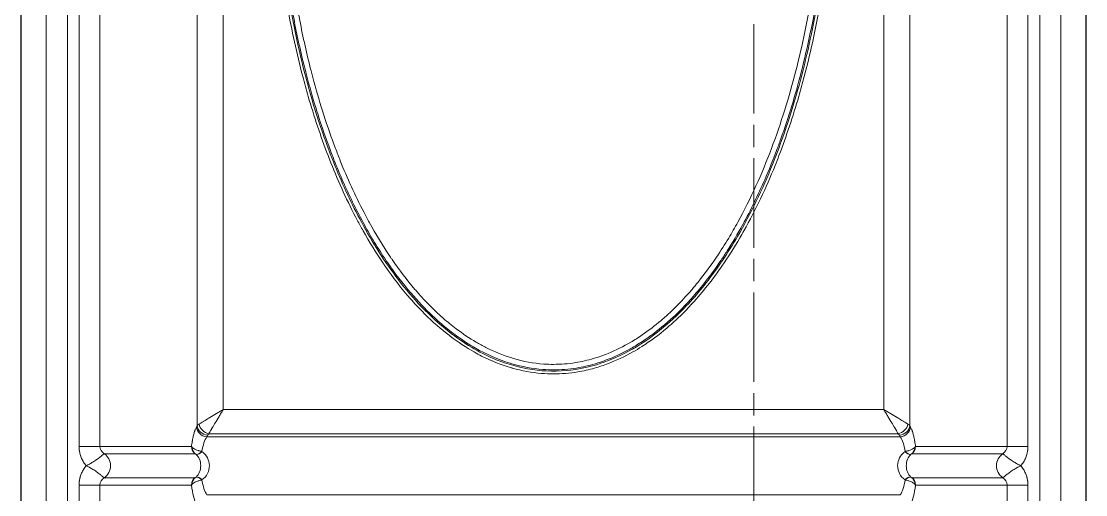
# Model space of a CAD drawing. Header units: millimetres. Extents: x 0 to 1486, y 0 to 1051.
# Drawn here: x 953.54 to 983.24, y 336.79 to 350 of the extents above; entities that cross this region are included whole.
import ezdxf

# ---------------------------------------------------------------- set-up
doc = ezdxf.new("R2010")
doc.units = ezdxf.units.MM
doc.header["$LTSCALE"] = 1.25
doc.linetypes.add('CHAIN', pattern=[0.3543, 0.2362, -0.0295, 0.0591, -0.0295])
doc.linetypes.add('LONG_DASH_DOTTED', pattern=[0.3001, 0.2362, -0.0295, 0.0049, -0.0295])
for name, color, linetype, lineweight, true_color in [('Schnittansichtslinien(DIN)', 7, 'LONG_DASH_DOTTED', 9, 0x262659), ('Sichtbare Kanten(DIN)', 7, 'Continuous', 25, 0x262659), ('Sichtbare tangentiale Kanten(DIN)', 7, 'Continuous', 15, 0x1a1a3e)]:
    doc.layers.add(name, color=color, linetype=linetype, lineweight=lineweight, true_color=true_color)

# ---------------------------------------------------------------- blocks, each defined once
blk = doc.blocks.new('2DTransSchnitt0')
at = {"layer": 'Schnittansichtslinien(DIN)', "linetype": 'CHAIN', "ltscale": 6.761361}
blk.add_line((779.182, 354.798), (779.182, 108.856), dxfattribs=at)

msp = doc.modelspace()

# ---------------------------------------------------------------- linework, layer by layer
at = {"layer": 'Sichtbare Kanten(DIN)'}
for p, q in [((953.538, 298.796), (953.538, 411.92)), ((983.238, 411.92), (983.238, 298.796))]:
    msp.add_line(p, q, dxfattribs=at)
for centre, major_axis, ratio, start_param, end_param in [((958.53, 338.136), (0, -0.25), 0.970296, 4.712396, 5.654914), ((958.577, 338.105), (-0.169, -0.184), 0.314992, 0.703155, 1.240368), ((978.199, 338.105), (0.169, -0.184), 0.314992, 5.042817, 5.580031), ((978.247, 338.136), (0, -0.25), 0.970296, 0.628271, 1.570789), ((958.53, 337.061), (0, -0.25), 0.970296, 3.769864, 4.712382), ((958.577, 337.092), (0.169, -0.184), 0.314992, 1.901224, 2.441847), ((978.199, 337.092), (-0.169, -0.184), 0.314992, 3.841338, 4.381961), ((978.247, 337.061), (0, -0.25), 0.970296, 1.570803, 2.513321)]:
    msp.add_ellipse(centre, major_axis=major_axis, ratio=ratio, start_param=start_param, end_param=end_param, dxfattribs=at)
at = {"layer": 'Sichtbare tangentiale Kanten(DIN)'}
for p, q in [((954.232, 299.49), (954.232, 411.227)), ((954.823, 299.49), (954.823, 411.227)), ((981.954, 299.49), (981.954, 411.227)), ((982.545, 299.49), (982.545, 411.227)), ((955.151, 338.136), (955.151, 372.581)), ((955.733, 338.136), (955.733, 372.581)), ((981.044, 338.136), (981.044, 372.581)), ((981.626, 338.136), (981.626, 372.581)), ((958.445, 338.718), (958.445, 371.998)), ((978.332, 338.718), (978.332, 371.998)), ((959.172, 339.166), (959.172, 371.55)), ((977.604, 339.166), (977.604, 371.55)), ((959.172, 339.166), (977.604, 339.166)), ((958.445, 338.718), (958.423, 338.676)), ((978.332, 338.718), (978.353, 338.676)), ((958.736, 338.449), (958.714, 338.406)), ((958.714, 338.406), (978.062, 338.406)), ((958.768, 338.492), (978.008, 338.492)), ((978.041, 338.449), (978.062, 338.406)), ((955.151, 338.136), (955.733, 338.136)), ((955.733, 338.136), (958.287, 338.136)), ((981.044, 338.136), (978.489, 338.136)), ((981.626, 338.136), (981.044, 338.136)), ((955.854, 337.933), (958.387, 337.933)), ((980.923, 337.933), (978.389, 337.933)), ((958.387, 337.263), (955.854, 337.263)), ((978.389, 337.263), (980.923, 337.263)), ((955.733, 337.061), (955.151, 337.061)), ((955.151, 300.979), (955.151, 337.061)), ((955.733, 300.979), (955.733, 337.061)), ((958.287, 337.061), (955.733, 337.061)), ((978.489, 337.061), (981.044, 337.061)), ((981.044, 337.061), (981.626, 337.061)), ((981.044, 300.979), (981.044, 337.061)), ((981.626, 300.979), (981.626, 337.061)), ((958.714, 336.79), (978.062, 336.79))]:
    msp.add_line(p, q, dxfattribs=at)
for centre, start, end in [((955.618, 337.598), 305.1797, 54.8203), ((981.159, 337.598), 125.1797, 234.8203)]:
    msp.add_arc(centre, 0.41, start, end, dxfattribs=at)
for centre, major_axis, ratio, start_param, end_param in [((958.714, 338.676), (0.267, -0.136), 0.876427, 3.667962, 5.132177), ((959.226, 338.666), (-0.803, 0), 0.281851, 5.844325, 6.048636), ((958.736, 338.718), (0.267, -0.136), 0.876427, 3.667962, 5.132177), ((958.768, 338.762), (-0.212, 0.212), 0.822157, 0.88269, 2.258902), ((978.008, 338.762), (-0.212, -0.212), 0.822157, 0.88269, 2.258902), ((978.041, 338.718), (-0.267, -0.136), 0.876427, 1.151008, 2.615224), ((978.062, 338.676), (-0.267, -0.136), 0.876427, 1.151008, 2.615224), ((977.551, 338.666), (0.803, 0), 0.281851, 0.234549, 0.438861), ((958.846, 337.598), (0, 0.9), 0.332438, 0.455273, 1.114572), ((959.261, 338.397), (-0.539, 0), 0.439726, 5.869599, 6.063499), ((977.515, 338.397), (0.539, 0), 0.439726, 0.219686, 0.413587), ((977.931, 337.598), (0, 0.9), 0.332438, 5.168614, 5.827913), ((956.027, 338.136), (-0.294, 0), 0.850826, 0.000149, 0.942731), ((980.75, 338.136), (0.294, 0), 0.850826, 5.340455, 6.283036), ((958.577, 338.105), (-0.169, -0.184), 0.314992, 0.165941, 0.703155), ((978.199, 338.105), (0.169, -0.184), 0.314992, 5.580031, 6.117244), ((956.027, 337.061), (0.294, 0), 0.850826, 2.198862, 3.141444), ((958.577, 337.092), (-0.169, 0.184), 0.314992, 5.58344, 6.117244), ((958.846, 337.598), (0, 0.9), 0.332438, 2.027023, 2.68632), ((977.931, 337.598), (0, 0.9), 0.332438, 3.596865, 4.256163), ((978.199, 337.092), (0.169, 0.184), 0.314992, 0.165941, 0.699745), ((980.75, 337.061), (-0.294, 0), 0.850826, 3.141742, 4.084323), ((958.554, 337.595), (-0.001, 1.197), 0.249407, 2.033422, 2.685728), ((978.223, 337.595), (0.001, 1.197), 0.249407, 3.597457, 4.249764)]:
    msp.add_ellipse(centre, major_axis=major_axis, ratio=ratio, start_param=start_param, end_param=end_param, dxfattribs=at)
for points, knots in [([(968.388, 370.555), (968.601, 370.555), (968.815, 370.538), (969.025, 370.505), (969.197, 370.478), (969.367, 370.441), (969.534, 370.394), (969.71, 370.344), (969.882, 370.284), (970.051, 370.214), (970.24, 370.135), (970.423, 370.045), (970.601, 369.945), (970.733, 369.87), (970.863, 369.79), (970.989, 369.705), (971.183, 369.573), (971.37, 369.43), (971.549, 369.279), (971.641, 369.201), (971.73, 369.121), (971.817, 369.04), (972.012, 368.857), (972.198, 368.665), (972.374, 368.464), (972.598, 368.21), (972.807, 367.944), (973.003, 367.668), (973.031, 367.628), (973.059, 367.588), (973.087, 367.548), (973.307, 367.23), (973.511, 366.901), (973.7, 366.564), (973.725, 366.52), (973.75, 366.476), (973.774, 366.432), (973.935, 366.137), (974.086, 365.836), (974.228, 365.531), (974.391, 365.178), (974.542, 364.82), (974.681, 364.457), (974.956, 363.742), (975.187, 363.01), (975.381, 362.27), (975.383, 362.264), (975.384, 362.258), (975.386, 362.252), (975.582, 361.503), (975.74, 360.745), (975.865, 359.981), (975.932, 359.576), (975.989, 359.169), (976.037, 358.761), (976.079, 358.401), (976.115, 358.039), (976.143, 357.677), (976.189, 357.098), (976.218, 356.517), (976.229, 355.936), (976.233, 355.743), (976.235, 355.551), (976.235, 355.359), (976.235, 354.638), (976.209, 353.918), (976.156, 353.2), (976.152, 353.147), (976.148, 353.093), (976.144, 353.04), (976.082, 352.269), (975.99, 351.5), (975.865, 350.736), (975.864, 350.728), (975.863, 350.72), (975.861, 350.713), (975.737, 349.957), (975.58, 349.206), (975.386, 348.466), (975.337, 348.279), (975.286, 348.093), (975.233, 347.908), (975.071, 347.35), (974.888, 346.798), (974.679, 346.256), (974.644, 346.163), (974.607, 346.07), (974.57, 345.977), (974.318, 345.352), (974.031, 344.741), (973.701, 344.153), (973.664, 344.088), (973.627, 344.024), (973.589, 343.959), (973.432, 343.69), (973.264, 343.426), (973.087, 343.169), (972.989, 343.028), (972.887, 342.888), (972.783, 342.752), (972.652, 342.581), (972.516, 342.415), (972.374, 342.253), (972.189, 342.043), (971.995, 341.841), (971.789, 341.651), (971.711, 341.579), (971.631, 341.508), (971.549, 341.439), (971.329, 341.253), (971.097, 341.08), (970.854, 340.925), (970.771, 340.872), (970.686, 340.821), (970.601, 340.773), (970.382, 340.649), (970.154, 340.541), (969.919, 340.451), (969.793, 340.403), (969.664, 340.36), (969.534, 340.323), (969.379, 340.279), (969.221, 340.244), (969.063, 340.218), (968.84, 340.181), (968.614, 340.162), (968.388, 340.162), (968.277, 340.162), (968.166, 340.167), (968.055, 340.176), (967.781, 340.198), (967.508, 340.248), (967.243, 340.323), (967.238, 340.324), (967.234, 340.326), (967.229, 340.327), (966.937, 340.41), (966.654, 340.524), (966.383, 340.661), (966.313, 340.697), (966.244, 340.734), (966.176, 340.773), (965.944, 340.904), (965.721, 341.052), (965.509, 341.213), (965.413, 341.286), (965.319, 341.361), (965.227, 341.439), (964.992, 341.638), (964.77, 341.853), (964.56, 342.078), (964.507, 342.136), (964.454, 342.194), (964.402, 342.253), (964.147, 342.544), (963.91, 342.851), (963.69, 343.169), (963.67, 343.198), (963.65, 343.227), (963.631, 343.256), (963.433, 343.547), (963.248, 343.847), (963.076, 344.153), (963.02, 344.252), (962.966, 344.351), (962.913, 344.451), (962.638, 344.969), (962.395, 345.503), (962.179, 346.048), (962.151, 346.117), (962.124, 346.186), (962.097, 346.256), (961.889, 346.798), (961.705, 347.35), (961.544, 347.908), (961.49, 348.093), (961.439, 348.279), (961.39, 348.466), (961.223, 349.105), (961.083, 349.751), (960.968, 350.402), (960.948, 350.513), (960.929, 350.625), (960.911, 350.736), (960.786, 351.5), (960.694, 352.269), (960.633, 353.04), (960.631, 353.068), (960.628, 353.097), (960.626, 353.125), (960.57, 353.868), (960.542, 354.613), (960.542, 355.359), (960.542, 355.43), (960.542, 355.5), (960.542, 355.571), (960.547, 356.274), (960.577, 356.977), (960.633, 357.677), (960.643, 357.808), (960.654, 357.938), (960.667, 358.068), (960.726, 358.708), (960.807, 359.347), (960.911, 359.981), (960.971, 360.344), (961.038, 360.707), (961.113, 361.067), (961.196, 361.464), (961.288, 361.859), (961.39, 362.252), (961.502, 362.678), (961.626, 363.102), (961.763, 363.521), (961.866, 363.837), (961.978, 364.151), (962.097, 364.461), (962.152, 364.603), (962.208, 364.744), (962.266, 364.884), (962.497, 365.444), (962.757, 365.991), (963.052, 366.52), (963.06, 366.535), (963.068, 366.549), (963.076, 366.564), (963.266, 366.901), (963.469, 367.23), (963.69, 367.548), (963.699, 367.562), (963.709, 367.576), (963.719, 367.59), (963.931, 367.893), (964.158, 368.186), (964.402, 368.464), (964.531, 368.61), (964.664, 368.752), (964.803, 368.889), (964.939, 369.024), (965.081, 369.154), (965.227, 369.279), (965.359, 369.391), (965.496, 369.498), (965.636, 369.599), (965.81, 369.724), (965.99, 369.84), (966.175, 369.945), (966.325, 370.029), (966.48, 370.107), (966.637, 370.176), (966.834, 370.262), (967.036, 370.335), (967.243, 370.394), (967.615, 370.499), (968.002, 370.555), (968.388, 370.555)], [0, 0, 0, 0, 0.639708, 0.639708, 0.639708, 1.160348, 1.160348, 1.160348, 1.708499, 1.708499, 1.708499, 2.321068, 2.321068, 2.321068, 2.777127, 2.777127, 2.777127, 3.481707, 3.481707, 3.481707, 3.840961, 3.840961, 3.840961, 4.642216, 4.642216, 4.642216, 5.656868, 5.656868, 5.656868, 5.802986, 5.802986, 5.802986, 6.963587, 6.963587, 6.963587, 7.114552, 7.114552, 7.114552, 8.124051, 8.124051, 8.124051, 9.289556, 9.289556, 9.289556, 11.587453, 11.587453, 11.587453, 11.605982, 11.605982, 11.605982, 13.927144, 13.927144, 13.927144, 15.159529, 15.159529, 15.159529, 16.248341, 16.248341, 16.248341, 17.992352, 17.992352, 17.992352, 18.569576, 18.569576, 18.569576, 20.730291, 20.730291, 20.730291, 20.890769, 20.890769, 20.890769, 23.211965, 23.211965, 23.211965, 23.235727, 23.235727, 23.235727, 25.53318, 25.53318, 25.53318, 26.112017, 26.112017, 26.112017, 27.854377, 27.854377, 27.854377, 28.153739, 28.153739, 28.153739, 30.175562, 30.175562, 30.175562, 30.399314, 30.399314, 30.399314, 31.336224, 31.336224, 31.336224, 31.85246, 31.85246, 31.85246, 32.496894, 32.496894, 32.496894, 33.336993, 33.336993, 33.336993, 33.657413, 33.657413, 33.657413, 34.522413, 34.522413, 34.522413, 34.818036, 34.818036, 34.818036, 35.57249, 35.57249, 35.57249, 35.978641, 35.978641, 35.978641, 36.461729, 36.461729, 36.461729, 37.139135, 37.139135, 37.139135, 37.472442, 37.472442, 37.472442, 38.299742, 38.299742, 38.299742, 38.313597, 38.313597, 38.313597, 39.224503, 39.224503, 39.224503, 39.460284, 39.460284, 39.460284, 40.259784, 40.259784, 40.259784, 40.620853, 40.620853, 40.620853, 41.545701, 41.545701, 41.545701, 41.781511, 41.781511, 41.781511, 42.942132, 42.942132, 42.942132, 43.047049, 43.047049, 43.047049, 44.102719, 44.102719, 44.102719, 44.442228, 44.442228, 44.442228, 46.200033, 46.200033, 46.200033, 46.423921, 46.423921, 46.423921, 48.166433, 48.166433, 48.166433, 48.745108, 48.745108, 48.745108, 50.727283, 50.727283, 50.727283, 51.066318, 51.066318, 51.066318, 53.387519, 53.387519, 53.387519, 53.473034, 53.473034, 53.473034, 55.708716, 55.708716, 55.708716, 55.921312, 55.921312, 55.921312, 58.029915, 58.029915, 58.029915, 58.421576, 58.421576, 58.421576, 60.351166, 60.351166, 60.351166, 61.455449, 61.455449, 61.455449, 62.672368, 62.672368, 62.672368, 63.995258, 63.995258, 63.995258, 64.993534, 64.993534, 64.993534, 65.448701, 65.448701, 65.448701, 67.264643, 67.264643, 67.264643, 67.314698, 67.314698, 67.314698, 68.475297, 68.475297, 68.475297, 68.525889, 68.525889, 68.525889, 69.636002, 69.636002, 69.636002, 70.220476, 70.220476, 70.220476, 70.796631, 70.796631, 70.796631, 71.316647, 71.316647, 71.316647, 71.957253, 71.957253, 71.957253, 72.473802, 72.473802, 72.473802, 73.117889, 73.117889, 73.117889, 74.278288, 74.278288, 74.278288, 74.278288]), ([(968.388, 370.479), (968.65, 370.479), (969.209, 370.423), (970.083, 370.153), (970.962, 369.669), (971.811, 368.978), (972.571, 368.15), (973.202, 367.267), (973.935, 366.031), (974.672, 364.387), (975.297, 362.402), (975.715, 360.516), (976.029, 358.426), (976.195, 355.982), (976.122, 353.127), (975.782, 350.43), (975.224, 348.024), (974.512, 345.928), (973.672, 344.164), (972.716, 342.733), (971.801, 341.718), (970.869, 340.984), (969.98, 340.525), (969.047, 340.257), (968.065, 340.203), (967.144, 340.403), (966.39, 340.726), (965.76, 341.105), (965.158, 341.581), (964.554, 342.176), (963.985, 342.865), (963.444, 343.659), (962.839, 344.713), (962.195, 346.129), (961.556, 348.019), (961.005, 350.375), (960.674, 352.944), (960.585, 355.597), (960.713, 358.168), (961.09, 360.82), (961.682, 363.145), (962.383, 365.031), (962.994, 366.298), (963.61, 367.317), (964.183, 368.112), (964.908, 368.924), (965.733, 369.617), (966.683, 370.15), (967.551, 370.423), (968.141, 370.479), (968.388, 370.479)], [0, 0, 0, 0, 0.801473, 1.708499, 2.777127, 3.840961, 5.018658, 6.172353, 7.114552, 9.351003, 11.587453, 13.373491, 15.159529, 17.94491, 20.730291, 23.740723, 26.112017, 28.153739, 30.399314, 31.987116, 33.336993, 34.522413, 35.57249, 36.368743, 37.472442, 38.554664, 39.224503, 39.965544, 40.78815, 41.545701, 42.532728, 43.487478, 44.442228, 46.200033, 48.166433, 50.445565, 53.473034, 55.947305, 58.421576, 61.208417, 63.995258, 65.629951, 67.264643, 68.228999, 69.222094, 70.220476, 71.519845, 72.473802, 73.523577, 74.278288, 74.278288, 74.278288, 74.278288]), ([(968.388, 370.443), (968.781, 370.443), (969.174, 370.382), (969.55, 370.272), (969.72, 370.222), (969.887, 370.161), (970.05, 370.092), (970.246, 370.008), (970.437, 369.911), (970.621, 369.804), (970.736, 369.736), (970.849, 369.664), (970.959, 369.589), (971.169, 369.445), (971.37, 369.287), (971.561, 369.12), (971.603, 369.083), (971.646, 369.045), (971.687, 369.007), (971.93, 368.784), (972.158, 368.546), (972.371, 368.296), (972.432, 368.225), (972.492, 368.153), (972.551, 368.08), (972.733, 367.853), (972.904, 367.619), (973.066, 367.379), (973.116, 367.305), (973.165, 367.23), (973.214, 367.155), (973.372, 366.908), (973.522, 366.655), (973.664, 366.398), (973.671, 366.385), (973.678, 366.372), (973.686, 366.358), (973.841, 366.074), (973.986, 365.784), (974.122, 365.491), (974.286, 365.139), (974.436, 364.782), (974.575, 364.42), (974.588, 364.386), (974.601, 364.351), (974.614, 364.316), (974.738, 363.989), (974.852, 363.659), (974.958, 363.326), (975.083, 362.933), (975.197, 362.536), (975.3, 362.137), (975.36, 361.903), (975.416, 361.668), (975.469, 361.432), (975.583, 360.925), (975.681, 360.415), (975.764, 359.902), (975.785, 359.77), (975.806, 359.638), (975.825, 359.505), (975.916, 358.885), (975.985, 358.262), (976.034, 357.637), (976.089, 356.932), (976.118, 356.224), (976.122, 355.517), (976.122, 355.464), (976.122, 355.411), (976.122, 355.359), (976.122, 354.598), (976.093, 353.838), (976.034, 353.08), (976.021, 352.915), (976.006, 352.749), (975.991, 352.583), (975.934, 351.992), (975.859, 351.402), (975.764, 350.815), (975.703, 350.435), (975.633, 350.055), (975.554, 349.678), (975.478, 349.31), (975.393, 348.944), (975.3, 348.58), (975.138, 347.952), (974.95, 347.329), (974.731, 346.718), (974.693, 346.612), (974.654, 346.506), (974.614, 346.401), (974.51, 346.125), (974.399, 345.851), (974.281, 345.579), (974.096, 345.155), (973.894, 344.737), (973.67, 344.331), (973.668, 344.327), (973.666, 344.323), (973.664, 344.319), (973.528, 344.072), (973.385, 343.83), (973.233, 343.592), (973.178, 343.507), (973.123, 343.422), (973.066, 343.339), (972.902, 343.096), (972.728, 342.859), (972.544, 342.629), (972.487, 342.559), (972.429, 342.49), (972.371, 342.421), (972.164, 342.179), (971.944, 341.948), (971.71, 341.731), (971.661, 341.686), (971.611, 341.641), (971.561, 341.597), (971.366, 341.427), (971.162, 341.268), (970.948, 341.122), (970.841, 341.049), (970.732, 340.98), (970.621, 340.914), (970.527, 340.86), (970.432, 340.808), (970.336, 340.759), (970.13, 340.655), (969.918, 340.565), (969.699, 340.492), (969.65, 340.475), (969.6, 340.46), (969.55, 340.445), (969.378, 340.394), (969.203, 340.354), (969.026, 340.326), (968.815, 340.292), (968.602, 340.275), (968.388, 340.275), (968.29, 340.275), (968.191, 340.278), (968.093, 340.286), (967.799, 340.308), (967.508, 340.362), (967.226, 340.445), (967.21, 340.45), (967.193, 340.455), (967.177, 340.46), (966.839, 340.564), (966.515, 340.709), (966.21, 340.883), (966.192, 340.893), (966.174, 340.904), (966.156, 340.914), (965.955, 341.032), (965.763, 341.162), (965.578, 341.302), (965.454, 341.396), (965.333, 341.495), (965.216, 341.597), (965.148, 341.656), (965.082, 341.717), (965.016, 341.778), (964.801, 341.981), (964.598, 342.196), (964.407, 342.42), (964.176, 342.69), (963.962, 342.972), (963.762, 343.263), (963.745, 343.288), (963.727, 343.313), (963.71, 343.339), (963.601, 343.5), (963.496, 343.665), (963.394, 343.832), (963.297, 343.992), (963.203, 344.155), (963.113, 344.319), (963.01, 344.505), (962.912, 344.693), (962.818, 344.883), (962.629, 345.266), (962.457, 345.656), (962.298, 346.051), (962.252, 346.167), (962.206, 346.284), (962.162, 346.401), (961.964, 346.926), (961.789, 347.459), (961.635, 347.998), (961.58, 348.191), (961.527, 348.385), (961.477, 348.58), (961.356, 349.049), (961.25, 349.522), (961.158, 349.997), (961.105, 350.269), (961.056, 350.542), (961.012, 350.815), (960.891, 351.566), (960.802, 352.322), (960.742, 353.08), (960.722, 353.336), (960.706, 353.593), (960.693, 353.849), (960.667, 354.352), (960.654, 354.855), (960.654, 355.359), (960.654, 355.752), (960.662, 356.146), (960.678, 356.54), (960.692, 356.906), (960.714, 357.272), (960.743, 357.637), (960.784, 358.167), (960.84, 358.695), (960.911, 359.221), (960.942, 359.449), (960.976, 359.676), (961.012, 359.902), (961.092, 360.393), (961.185, 360.881), (961.292, 361.366), (961.35, 361.624), (961.411, 361.881), (961.477, 362.137), (961.592, 362.585), (961.721, 363.03), (961.865, 363.47), (961.957, 363.754), (962.056, 364.036), (962.162, 364.316), (962.193, 364.399), (962.225, 364.481), (962.258, 364.564), (962.4, 364.924), (962.553, 365.281), (962.72, 365.632), (962.844, 365.891), (962.974, 366.147), (963.113, 366.398), (963.169, 366.5), (963.226, 366.601), (963.285, 366.702), (963.414, 366.922), (963.549, 367.139), (963.692, 367.352), (963.698, 367.361), (963.704, 367.37), (963.71, 367.379), (963.847, 367.582), (963.991, 367.781), (964.143, 367.975), (964.228, 368.084), (964.315, 368.191), (964.405, 368.297), (964.594, 368.517), (964.793, 368.728), (965.004, 368.928), (965.074, 368.993), (965.144, 369.058), (965.216, 369.12), (965.399, 369.281), (965.591, 369.432), (965.792, 369.571), (965.91, 369.653), (966.031, 369.731), (966.155, 369.804), (966.325, 369.903), (966.5, 369.993), (966.68, 370.072), (966.857, 370.15), (967.04, 370.217), (967.226, 370.272), (967.367, 370.313), (967.51, 370.348), (967.654, 370.374), (967.896, 370.419), (968.142, 370.443), (968.388, 370.443)], [0, 0, 0, 0, 1.13436, 1.13436, 1.13436, 1.648132, 1.648132, 1.648132, 2.268893, 2.268893, 2.268893, 2.658644, 2.658644, 2.658644, 3.403508, 3.403508, 3.403508, 3.570243, 3.570243, 3.570243, 4.538009, 4.538009, 4.538009, 4.814995, 4.814995, 4.814995, 5.672522, 5.672522, 5.672522, 5.936787, 5.936787, 5.936787, 6.807049, 6.807049, 6.807049, 6.85221, 6.85221, 6.85221, 7.813767, 7.813767, 7.813767, 8.965202, 8.965202, 8.965202, 9.076064, 9.076064, 9.076064, 10.116636, 10.116636, 10.116636, 11.345066, 11.345066, 11.345066, 12.065149, 12.065149, 12.065149, 13.614093, 13.614093, 13.614093, 14.013663, 14.013663, 14.013663, 15.88308, 15.88308, 15.88308, 17.995019, 17.995019, 17.995019, 18.152131, 18.152131, 18.152131, 20.421151, 20.421151, 20.421151, 20.917399, 20.917399, 20.917399, 22.690238, 22.690238, 22.690238, 23.83978, 23.83978, 23.83978, 24.959232, 24.959232, 24.959232, 26.893631, 26.893631, 26.893631, 27.228211, 27.228211, 27.228211, 28.107348, 28.107348, 28.107348, 29.483886, 29.483886, 29.483886, 29.497213, 29.497213, 29.497213, 30.332062, 30.332062, 30.332062, 30.631736, 30.631736, 30.631736, 31.500075, 31.500075, 31.500075, 31.766262, 31.766262, 31.766262, 32.704434, 32.704434, 32.704434, 32.900755, 32.900755, 32.900755, 33.658217, 33.658217, 33.658217, 34.035302, 34.035302, 34.035302, 34.350766, 34.350766, 34.350766, 35.019428, 35.019428, 35.019428, 35.169775, 35.169775, 35.169775, 35.688089, 35.688089, 35.688089, 36.304253, 36.304253, 36.304253, 36.588432, 36.588432, 36.588432, 37.438768, 37.438768, 37.438768, 37.488776, 37.488776, 37.488776, 38.512582, 38.512582, 38.512582, 38.573276, 38.573276, 38.573276, 39.250927, 39.250927, 39.250927, 39.707763, 39.707763, 39.707763, 39.971507, 39.971507, 39.971507, 40.840853, 40.840853, 40.840853, 41.886498, 41.886498, 41.886498, 41.976802, 41.976802, 41.976802, 42.555048, 42.555048, 42.555048, 43.111289, 43.111289, 43.111289, 43.74126, 43.74126, 43.74126, 45.007841, 45.007841, 45.007841, 45.380295, 45.380295, 45.380295, 47.050279, 47.050279, 47.050279, 47.649332, 47.649332, 47.649332, 49.092716, 49.092716, 49.092716, 49.918292, 49.918292, 49.918292, 52.18734, 52.18734, 52.18734, 52.954306, 52.954306, 52.954306, 54.456398, 54.456398, 54.456398, 55.632024, 55.632024, 55.632024, 56.72542, 56.72542, 56.72542, 58.309742, 58.309742, 58.309742, 58.994445, 58.994445, 58.994445, 60.475949, 60.475949, 60.475949, 61.263459, 61.263459, 61.263459, 62.642156, 62.642156, 62.642156, 63.532468, 63.532468, 63.532468, 63.795658, 63.795658, 63.795658, 64.94916, 64.94916, 64.94916, 65.801482, 65.801482, 65.801482, 66.146102, 66.146102, 66.146102, 66.904062, 66.904062, 66.904062, 66.935983, 66.935983, 66.935983, 67.662022, 67.662022, 67.662022, 68.070543, 68.070543, 68.070543, 68.924954, 68.924954, 68.924954, 69.205049, 69.205049, 69.205049, 69.919449, 69.919449, 69.919449, 70.33964, 70.33964, 70.33964, 70.911285, 70.911285, 70.911285, 71.474241, 71.474241, 71.474241, 71.898749, 71.898749, 71.898749, 72.608523, 72.608523, 72.608523, 72.608523]), ([(968.388, 370.289), (968.595, 370.289), (968.802, 370.272), (969.006, 370.239), (969.175, 370.212), (969.343, 370.174), (969.507, 370.125), (969.671, 370.077), (969.832, 370.018), (969.99, 369.951), (970.18, 369.87), (970.365, 369.776), (970.544, 369.671), (970.656, 369.606), (970.765, 369.536), (970.872, 369.463), (971.077, 369.322), (971.273, 369.168), (971.46, 369.005), (971.502, 368.968), (971.543, 368.931), (971.584, 368.894), (971.818, 368.679), (972.038, 368.449), (972.245, 368.208), (972.248, 368.205), (972.251, 368.201), (972.255, 368.197), (972.449, 367.97), (972.632, 367.732), (972.805, 367.488), (972.85, 367.423), (972.895, 367.359), (972.939, 367.293), (973.151, 366.98), (973.347, 366.656), (973.53, 366.325), (973.537, 366.311), (973.544, 366.298), (973.551, 366.285), (973.68, 366.05), (973.801, 365.811), (973.916, 365.569), (974.073, 365.24), (974.218, 364.906), (974.353, 364.567), (974.393, 364.466), (974.432, 364.364), (974.471, 364.262), (974.594, 363.938), (974.707, 363.61), (974.812, 363.279), (974.937, 362.889), (975.049, 362.495), (975.151, 362.099), (975.201, 361.906), (975.248, 361.713), (975.292, 361.52), (975.418, 360.976), (975.524, 360.428), (975.613, 359.878), (975.634, 359.746), (975.654, 359.615), (975.674, 359.483), (975.764, 358.866), (975.833, 358.247), (975.881, 357.626), (975.936, 356.924), (975.965, 356.22), (975.969, 355.516), (975.969, 355.463), (975.969, 355.411), (975.969, 355.359), (975.969, 354.602), (975.94, 353.846), (975.881, 353.092), (975.869, 352.932), (975.855, 352.772), (975.84, 352.612), (975.783, 352.019), (975.708, 351.428), (975.613, 350.839), (975.552, 350.461), (975.482, 350.084), (975.404, 349.709), (975.328, 349.344), (975.244, 348.98), (975.151, 348.619), (974.963, 347.886), (974.738, 347.163), (974.471, 346.455), (974.204, 345.747), (973.894, 345.055), (973.53, 344.393), (973.448, 344.245), (973.364, 344.098), (973.277, 343.953), (973.169, 343.774), (973.057, 343.598), (972.939, 343.424), (972.777, 343.185), (972.606, 342.951), (972.424, 342.726), (972.369, 342.656), (972.312, 342.588), (972.254, 342.521), (972.008, 342.233), (971.744, 341.961), (971.46, 341.712), (971.434, 341.69), (971.408, 341.668), (971.383, 341.646), (971.216, 341.505), (971.042, 341.371), (970.862, 341.248), (970.758, 341.177), (970.652, 341.11), (970.543, 341.046), (970.341, 340.928), (970.131, 340.823), (969.915, 340.735), (969.781, 340.681), (969.645, 340.633), (969.507, 340.592), (969.341, 340.543), (969.172, 340.504), (969.002, 340.477), (968.799, 340.444), (968.594, 340.428), (968.388, 340.428), (968.298, 340.428), (968.209, 340.431), (968.119, 340.437), (967.832, 340.457), (967.546, 340.51), (967.27, 340.592), (967.254, 340.597), (967.238, 340.601), (967.222, 340.606), (966.974, 340.683), (966.733, 340.782), (966.502, 340.899), (966.411, 340.946), (966.321, 340.995), (966.233, 341.046), (966.038, 341.161), (965.851, 341.287), (965.671, 341.424), (965.549, 341.516), (965.431, 341.612), (965.317, 341.712), (965.067, 341.931), (964.833, 342.167), (964.614, 342.415), (964.583, 342.45), (964.552, 342.485), (964.522, 342.521), (964.296, 342.785), (964.085, 343.063), (963.888, 343.35), (963.871, 343.375), (963.854, 343.399), (963.837, 343.424), (963.625, 343.738), (963.429, 344.061), (963.247, 344.393), (963.194, 344.488), (963.143, 344.584), (963.092, 344.681), (962.851, 345.145), (962.635, 345.622), (962.44, 346.108), (962.394, 346.223), (962.349, 346.339), (962.305, 346.455), (962.074, 347.068), (961.875, 347.692), (961.703, 348.324), (961.677, 348.422), (961.651, 348.52), (961.625, 348.619), (961.505, 349.085), (961.4, 349.554), (961.308, 350.027), (961.255, 350.297), (961.207, 350.568), (961.163, 350.839), (961.043, 351.586), (960.954, 352.338), (960.895, 353.092), (960.836, 353.846), (960.807, 354.602), (960.807, 355.359), (960.807, 355.706), (960.813, 356.054), (960.826, 356.402), (960.84, 356.81), (960.863, 357.218), (960.895, 357.625), (960.936, 358.152), (960.992, 358.677), (961.063, 359.201), (961.094, 359.427), (961.127, 359.653), (961.164, 359.878), (961.251, 360.419), (961.355, 360.957), (961.477, 361.491), (961.524, 361.694), (961.573, 361.897), (961.625, 362.099), (961.74, 362.544), (961.868, 362.985), (962.01, 363.422), (962.102, 363.704), (962.201, 363.984), (962.305, 364.262), (962.373, 364.441), (962.443, 364.618), (962.516, 364.795), (962.732, 365.317), (962.975, 365.829), (963.247, 366.325), (963.302, 366.425), (963.359, 366.525), (963.417, 366.624), (963.55, 366.852), (963.69, 367.075), (963.837, 367.293), (963.901, 367.387), (963.966, 367.481), (964.032, 367.573), (964.187, 367.788), (964.35, 367.996), (964.522, 368.197), (964.707, 368.413), (964.903, 368.621), (965.11, 368.817), (965.177, 368.881), (965.246, 368.944), (965.317, 369.005), (965.496, 369.162), (965.683, 369.31), (965.879, 369.445), (965.994, 369.525), (966.112, 369.601), (966.233, 369.671), (966.397, 369.768), (966.567, 369.855), (966.741, 369.932), (966.913, 370.007), (967.09, 370.072), (967.27, 370.125), (967.405, 370.165), (967.543, 370.198), (967.682, 370.224), (967.915, 370.267), (968.152, 370.289), (968.388, 370.289)], [0, 0, 0, 0, 0.620901, 0.620901, 0.620901, 1.134291, 1.134291, 1.134291, 1.648132, 1.648132, 1.648132, 2.268896, 2.268896, 2.268896, 2.658644, 2.658644, 2.658644, 3.403509, 3.403509, 3.403509, 3.570243, 3.570243, 3.570243, 4.522872, 4.522872, 4.522872, 4.538033, 4.538033, 4.538033, 5.435647, 5.435647, 5.435647, 5.672526, 5.672526, 5.672526, 6.807049, 6.807049, 6.807049, 6.85221, 6.85221, 6.85221, 7.65563, 7.65563, 7.65563, 8.748582, 8.748582, 8.748582, 9.07605, 9.07605, 9.07605, 10.116636, 10.116636, 10.116636, 11.345061, 11.345061, 11.345061, 11.940907, 11.940907, 11.940907, 13.614094, 13.614094, 13.614094, 14.013663, 14.013663, 14.013663, 15.883041, 15.883041, 15.883041, 17.995019, 17.995019, 17.995019, 18.152131, 18.152131, 18.152131, 20.421151, 20.421151, 20.421151, 20.902488, 20.902488, 20.902488, 22.690208, 22.690208, 22.690208, 23.83978, 23.83978, 23.83978, 24.959232, 24.959232, 24.959232, 27.228332, 27.228332, 27.228332, 29.497264, 29.497264, 29.497264, 30.004132, 30.004132, 30.004132, 30.631822, 30.631822, 30.631822, 31.500075, 31.500075, 31.500075, 31.766262, 31.766262, 31.766262, 32.900744, 32.900744, 32.900744, 33.002604, 33.002604, 33.002604, 33.658217, 33.658217, 33.658217, 34.035386, 34.035386, 34.035386, 34.737409, 34.737409, 34.737409, 35.169886, 35.169886, 35.169886, 35.688089, 35.688089, 35.688089, 36.304254, 36.304254, 36.304254, 36.573387, 36.573387, 36.573387, 37.438768, 37.438768, 37.438768, 37.488776, 37.488776, 37.488776, 38.267108, 38.267108, 38.267108, 38.573188, 38.573188, 38.573188, 39.250927, 39.250927, 39.250927, 39.707618, 39.707618, 39.707618, 40.702482, 40.702482, 40.702482, 40.842288, 40.842288, 40.842288, 41.886498, 41.886498, 41.886498, 41.976801, 41.976801, 41.976801, 43.111293, 43.111293, 43.111293, 43.438274, 43.438274, 43.438274, 45.007841, 45.007841, 45.007841, 45.380294, 45.380294, 45.380294, 47.344178, 47.344178, 47.344178, 47.649338, 47.649338, 47.649338, 49.092716, 49.092716, 49.092716, 49.918319, 49.918319, 49.918319, 52.187343, 52.187343, 52.187343, 54.456392, 54.456392, 54.456392, 55.49965, 55.49965, 55.49965, 56.725435, 56.725435, 56.725435, 58.309742, 58.309742, 58.309742, 58.994439, 58.994439, 58.994439, 60.637765, 60.637765, 60.637765, 61.26347, 61.26347, 61.26347, 62.642156, 62.642156, 62.642156, 63.532496, 63.532496, 63.532496, 64.10511, 64.10511, 64.10511, 65.801507, 65.801507, 65.801507, 66.146102, 66.146102, 66.146102, 66.936006, 66.936006, 66.936006, 67.277478, 67.277478, 67.277478, 68.070691, 68.070691, 68.070691, 68.924954, 68.924954, 68.924954, 69.205049, 69.205049, 69.205049, 69.919449, 69.919449, 69.919449, 70.339628, 70.339628, 70.339628, 70.911285, 70.911285, 70.911285, 71.474194, 71.474194, 71.474194, 71.898749, 71.898749, 71.898749, 72.608523, 72.608523, 72.608523, 72.608523]), ([(958.499, 338.762), (958.508, 338.767), (958.517, 338.773), (958.528, 338.779), (958.538, 338.785), (958.549, 338.792), (958.56, 338.798), (958.579, 338.81), (958.599, 338.822), (958.62, 338.834), (958.624, 338.837), (958.628, 338.839), (958.632, 338.842), (958.675, 338.868), (958.722, 338.896), (958.77, 338.925), (958.78, 338.931), (958.79, 338.936), (958.799, 338.942), (958.858, 338.978), (958.92, 339.015), (958.982, 339.052), (959.014, 339.071), (959.045, 339.09), (959.077, 339.109), (959.093, 339.118), (959.109, 339.128), (959.125, 339.137), (959.14, 339.147), (959.156, 339.156), (959.172, 339.166)], [0, 0, 0, 0, 0.0583903, 0.0583903, 0.0583903, 0.1166231, 0.1166231, 0.1166231, 0.2137311, 0.2137311, 0.2137311, 0.233069, 0.233069, 0.233069, 0.4274621, 0.4274621, 0.4274621, 0.4661163, 0.4661163, 0.4661163, 0.6989275, 0.6989275, 0.6989275, 0.8156207, 0.8156207, 0.8156207, 0.8739806, 0.8739806, 0.8739806, 0.9322842, 0.9322842, 0.9322842, 0.9322842]), ([(958.768, 338.492), (958.774, 338.501), (958.779, 338.511), (958.785, 338.521), (958.792, 338.532), (958.798, 338.542), (958.805, 338.554), (958.816, 338.572), (958.828, 338.592), (958.841, 338.613), (958.843, 338.618), (958.846, 338.622), (958.848, 338.626), (958.874, 338.669), (958.902, 338.715), (958.931, 338.764), (958.937, 338.774), (958.943, 338.783), (958.949, 338.793), (958.984, 338.852), (959.021, 338.913), (959.058, 338.976), (959.077, 339.007), (959.096, 339.039), (959.115, 339.071), (959.125, 339.086), (959.134, 339.102), (959.144, 339.118), (959.153, 339.134), (959.163, 339.15), (959.172, 339.166)], [0, 0, 0, 0, 0.0583903, 0.0583903, 0.0583903, 0.1166231, 0.1166231, 0.1166231, 0.2137311, 0.2137311, 0.2137311, 0.233069, 0.233069, 0.233069, 0.4274621, 0.4274621, 0.4274621, 0.4661163, 0.4661163, 0.4661163, 0.6989275, 0.6989275, 0.6989275, 0.8156207, 0.8156207, 0.8156207, 0.8739806, 0.8739806, 0.8739806, 0.9322842, 0.9322842, 0.9322842, 0.9322842]), ([(978.008, 338.492), (978.003, 338.501), (977.997, 338.511), (977.991, 338.521), (977.985, 338.532), (977.978, 338.542), (977.972, 338.554), (977.961, 338.572), (977.949, 338.592), (977.936, 338.613), (977.933, 338.618), (977.931, 338.622), (977.928, 338.626), (977.903, 338.669), (977.875, 338.715), (977.845, 338.764), (977.84, 338.774), (977.834, 338.783), (977.828, 338.793), (977.792, 338.852), (977.756, 338.913), (977.718, 338.976), (977.699, 339.007), (977.68, 339.039), (977.661, 339.071), (977.652, 339.086), (977.642, 339.102), (977.633, 339.118), (977.623, 339.134), (977.614, 339.15), (977.604, 339.166)], [0, 0, 0, 0, 0.0583903, 0.0583903, 0.0583903, 0.1166231, 0.1166231, 0.1166231, 0.213731, 0.213731, 0.213731, 0.233069, 0.233069, 0.233069, 0.4274621, 0.4274621, 0.4274621, 0.4661163, 0.4661163, 0.4661163, 0.6989275, 0.6989275, 0.6989275, 0.8156207, 0.8156207, 0.8156207, 0.8739806, 0.8739806, 0.8739806, 0.9322842, 0.9322842, 0.9322842, 0.9322842]), ([(978.278, 338.762), (978.269, 338.767), (978.259, 338.773), (978.249, 338.779), (978.239, 338.785), (978.228, 338.792), (978.217, 338.798), (978.198, 338.81), (978.178, 338.822), (978.157, 338.834), (978.153, 338.837), (978.148, 338.839), (978.144, 338.842), (978.101, 338.868), (978.055, 338.896), (978.006, 338.925), (977.997, 338.931), (977.987, 338.936), (977.977, 338.942), (977.918, 338.978), (977.857, 339.015), (977.794, 339.052), (977.763, 339.071), (977.731, 339.09), (977.7, 339.109), (977.684, 339.118), (977.668, 339.128), (977.652, 339.137), (977.636, 339.147), (977.62, 339.156), (977.604, 339.166)], [0, 0, 0, 0, 0.0583903, 0.0583903, 0.0583903, 0.1166231, 0.1166231, 0.1166231, 0.213731, 0.213731, 0.213731, 0.233069, 0.233069, 0.233069, 0.4274621, 0.4274621, 0.4274621, 0.4661163, 0.4661163, 0.4661163, 0.6989275, 0.6989275, 0.6989275, 0.8156207, 0.8156207, 0.8156207, 0.8739806, 0.8739806, 0.8739806, 0.9322842, 0.9322842, 0.9322842, 0.9322842]), ([(958.287, 338.136), (958.29, 338.16), (958.293, 338.183), (958.297, 338.206), (958.3, 338.229), (958.303, 338.251), (958.307, 338.272), (958.308, 338.28), (958.31, 338.288), (958.311, 338.296), (958.313, 338.309), (958.316, 338.322), (958.318, 338.335), (958.322, 338.356), (958.327, 338.376), (958.331, 338.395), (958.335, 338.414), (958.34, 338.433), (958.344, 338.451), (958.349, 338.47), (958.354, 338.487), (958.358, 338.504), (958.363, 338.521), (958.368, 338.538), (958.374, 338.553), (958.376, 338.561), (958.378, 338.568), (958.381, 338.575), (958.384, 338.583), (958.386, 338.591), (958.389, 338.599), (958.395, 338.613), (958.4, 338.627), (958.406, 338.639), (958.411, 338.652), (958.417, 338.664), (958.423, 338.676)], [-7.0667013, -7.0667013, -7.0667013, -7.0667013, -6.9851631, -6.9851631, -6.9851631, -6.9063529, -6.9063529, -6.9063529, -6.8774267, -6.8774267, -6.8774267, -6.8275427, -6.8275427, -6.8275427, -6.7487325, -6.7487325, -6.7487325, -6.6699223, -6.6699223, -6.6699223, -6.5911121, -6.5911121, -6.5911121, -6.5123019, -6.5123019, -6.5123019, -6.4763893, -6.4763893, -6.4763893, -6.4334917, -6.4334917, -6.4334917, -6.3546815, -6.3546815, -6.3546815, -6.2758713, -6.2758713, -6.2758713, -6.2758713]), ([(978.489, 338.136), (978.486, 338.16), (978.483, 338.183), (978.48, 338.206), (978.477, 338.229), (978.473, 338.251), (978.469, 338.272), (978.468, 338.28), (978.467, 338.288), (978.465, 338.296), (978.463, 338.309), (978.461, 338.322), (978.458, 338.335), (978.454, 338.356), (978.45, 338.376), (978.446, 338.395), (978.441, 338.414), (978.437, 338.433), (978.432, 338.451), (978.428, 338.47), (978.423, 338.487), (978.418, 338.504), (978.413, 338.521), (978.408, 338.538), (978.403, 338.553), (978.401, 338.561), (978.398, 338.568), (978.396, 338.575), (978.393, 338.583), (978.39, 338.591), (978.387, 338.599), (978.382, 338.613), (978.376, 338.627), (978.371, 338.639), (978.365, 338.652), (978.359, 338.664), (978.353, 338.676)], [-3.2514067, -3.2514067, -3.2514067, -3.2514067, -3.1698686, -3.1698686, -3.1698686, -3.0910584, -3.0910584, -3.0910584, -3.0621321, -3.0621321, -3.0621321, -3.0122481, -3.0122481, -3.0122481, -2.9334379, -2.9334379, -2.9334379, -2.8546277, -2.8546277, -2.8546277, -2.7758175, -2.7758175, -2.7758175, -2.6970073, -2.6970073, -2.6970073, -2.6610947, -2.6610947, -2.6610947, -2.6181971, -2.6181971, -2.6181971, -2.5393869, -2.5393869, -2.5393869, -2.4605767, -2.4605767, -2.4605767, -2.4605767]), ([(955.348, 337.598), (955.321, 337.63), (955.296, 337.664), (955.275, 337.7), (955.265, 337.716), (955.255, 337.733), (955.246, 337.75), (955.237, 337.767), (955.229, 337.784), (955.221, 337.801), (955.206, 337.837), (955.193, 337.873), (955.182, 337.909), (955.18, 337.919), (955.177, 337.928), (955.175, 337.937), (955.172, 337.946), (955.17, 337.956), (955.168, 337.965), (955.164, 337.984), (955.161, 338.003), (955.159, 338.021), (955.158, 338.026), (955.157, 338.031), (955.157, 338.036), (955.155, 338.05), (955.154, 338.064), (955.153, 338.078), (955.151, 338.097), (955.151, 338.116), (955.151, 338.136)], [-3.2766607, -3.2766607, -3.2766607, -3.2766607, -3.1517855, -3.1517855, -3.1517855, -3.0941284, -3.0941284, -3.0941284, -3.0364714, -3.0364714, -3.0364714, -2.9211572, -2.9211572, -2.9211572, -2.892329, -2.892329, -2.892329, -2.8635001, -2.8635001, -2.8635001, -2.805843, -2.805843, -2.805843, -2.7914284, -2.7914284, -2.7914284, -2.748186, -2.748186, -2.748186, -2.6905289, -2.6905289, -2.6905289, -2.6905289]), ([(958.577, 337.995), (958.57, 337.996), (958.563, 337.997), (958.556, 337.999), (958.549, 338.001), (958.541, 338.002), (958.534, 338.004), (958.519, 338.008), (958.503, 338.012), (958.488, 338.017), (958.482, 338.019), (958.477, 338.021), (958.471, 338.022), (958.446, 338.031), (958.421, 338.041), (958.398, 338.052), (958.388, 338.056), (958.379, 338.061), (958.37, 338.066), (958.353, 338.075), (958.339, 338.085), (958.327, 338.094), (958.323, 338.097), (958.32, 338.099), (958.317, 338.102), (958.311, 338.107), (958.307, 338.111), (958.302, 338.116), (958.299, 338.119), (958.296, 338.123), (958.294, 338.126), (958.291, 338.129), (958.289, 338.132), (958.287, 338.136)], [0, 0, 0, 0, 0.0254049, 0.0254049, 0.0254049, 0.0508108, 0.0508108, 0.0508108, 0.1015565, 0.1015565, 0.1015565, 0.1196967, 0.1196967, 0.1196967, 0.2030972, 0.2030972, 0.2030972, 0.2393934, 0.2393934, 0.2393934, 0.3046278, 0.3046278, 0.3046278, 0.3227865, 0.3227865, 0.3227865, 0.3553827, 0.3553827, 0.3553827, 0.380761, 0.380761, 0.380761, 0.4061752, 0.4061752, 0.4061752, 0.4061752]), ([(958.577, 337.202), (958.645, 337.251), (958.751, 337.373), (958.806, 337.601), (958.749, 337.827), (958.644, 337.947), (958.577, 337.995)], [0, 0, 0, 0, 0.2404877, 0.4809753, 0.7173439, 0.9537124, 0.9537124, 0.9537124, 0.9537124]), ([(978.199, 337.202), (978.131, 337.251), (978.026, 337.373), (977.97, 337.601), (978.028, 337.827), (978.132, 337.947), (978.199, 337.995)], [0, 0, 0, 0, 0.2404877, 0.4809753, 0.7173439, 0.9537124, 0.9537124, 0.9537124, 0.9537124]), ([(978.199, 337.995), (978.206, 337.996), (978.213, 337.997), (978.221, 337.999), (978.228, 338.001), (978.235, 338.002), (978.243, 338.004), (978.258, 338.008), (978.273, 338.012), (978.289, 338.017), (978.294, 338.019), (978.299, 338.021), (978.305, 338.022), (978.33, 338.031), (978.355, 338.041), (978.378, 338.052), (978.388, 338.056), (978.398, 338.061), (978.407, 338.066), (978.423, 338.075), (978.438, 338.085), (978.45, 338.094), (978.453, 338.097), (978.457, 338.099), (978.46, 338.102), (978.465, 338.107), (978.47, 338.111), (978.474, 338.116), (978.477, 338.119), (978.48, 338.123), (978.483, 338.126), (978.485, 338.129), (978.488, 338.132), (978.489, 338.136)], [0, 0, 0, 0, 0.0254049, 0.0254049, 0.0254049, 0.0508108, 0.0508108, 0.0508108, 0.1015565, 0.1015565, 0.1015565, 0.1196967, 0.1196967, 0.1196967, 0.2030972, 0.2030972, 0.2030972, 0.2393934, 0.2393934, 0.2393934, 0.3046278, 0.3046278, 0.3046278, 0.3227865, 0.3227865, 0.3227865, 0.3553827, 0.3553827, 0.3553827, 0.380761, 0.380761, 0.380761, 0.4061752, 0.4061752, 0.4061752, 0.4061752]), ([(981.429, 337.598), (981.455, 337.63), (981.48, 337.664), (981.502, 337.7), (981.512, 337.716), (981.521, 337.733), (981.53, 337.75), (981.539, 337.767), (981.548, 337.784), (981.555, 337.801), (981.571, 337.837), (981.584, 337.873), (981.594, 337.909), (981.597, 337.919), (981.599, 337.928), (981.602, 337.937), (981.604, 337.946), (981.606, 337.956), (981.608, 337.965), (981.612, 337.984), (981.615, 338.003), (981.618, 338.021), (981.619, 338.026), (981.619, 338.031), (981.62, 338.036), (981.622, 338.05), (981.623, 338.064), (981.624, 338.078), (981.625, 338.097), (981.626, 338.116), (981.626, 338.136)], [-3.2766607, -3.2766607, -3.2766607, -3.2766607, -3.1517855, -3.1517855, -3.1517855, -3.0941284, -3.0941284, -3.0941284, -3.0364714, -3.0364714, -3.0364714, -2.9211572, -2.9211572, -2.9211572, -2.892329, -2.892329, -2.892329, -2.8635001, -2.8635001, -2.8635001, -2.805843, -2.805843, -2.805843, -2.7914284, -2.7914284, -2.7914284, -2.748186, -2.748186, -2.748186, -2.6905289, -2.6905289, -2.6905289, -2.6905289]), ([(955.348, 337.598), (955.356, 337.602), (955.364, 337.606), (955.372, 337.61), (955.38, 337.614), (955.388, 337.618), (955.396, 337.622), (955.408, 337.628), (955.42, 337.634), (955.432, 337.64), (955.436, 337.642), (955.439, 337.644), (955.443, 337.646), (955.474, 337.663), (955.504, 337.681), (955.533, 337.698), (955.552, 337.71), (955.571, 337.722), (955.588, 337.734), (955.624, 337.758), (955.657, 337.781), (955.687, 337.803), (955.716, 337.825), (955.742, 337.846), (955.765, 337.864), (955.776, 337.873), (955.786, 337.882), (955.796, 337.89), (955.81, 337.901), (955.822, 337.911), (955.831, 337.918), (955.832, 337.919), (955.834, 337.92), (955.835, 337.921), (955.838, 337.923), (955.841, 337.926), (955.844, 337.927), (955.846, 337.929), (955.848, 337.93), (955.849, 337.931), (955.851, 337.932), (955.853, 337.933), (955.854, 337.933)], [0.0000018, 0.0000018, 0.0000018, 0.0000018, 0.0268301, 0.0268301, 0.0268301, 0.0536139, 0.0536139, 0.0536139, 0.0944941, 0.0944941, 0.0944941, 0.1069617, 0.1069617, 0.1069617, 0.2128887, 0.2128887, 0.2128887, 0.2834824, 0.2834824, 0.2834824, 0.4259362, 0.4259362, 0.4259362, 0.5691416, 0.5691416, 0.5691416, 0.6408893, 0.6408893, 0.6408893, 0.7493351, 0.7493351, 0.7493351, 0.7629386, 0.7629386, 0.7629386, 0.8043629, 0.8043629, 0.8043629, 0.8320689, 0.8320689, 0.8320689, 0.8598371, 0.8598371, 0.8598371, 0.8598371]), ([(958.42, 337.914), (958.417, 337.917), (958.414, 337.919), (958.411, 337.922), (958.407, 337.925), (958.403, 337.928), (958.399, 337.93), (958.397, 337.931), (958.395, 337.931), (958.393, 337.932), (958.391, 337.933), (958.389, 337.933), (958.387, 337.933)], [0, 0, 0, 0, 0.01437808, 0.01437808, 0.01437808, 0.03394428, 0.03394428, 0.03394428, 0.04321092, 0.04321092, 0.04321092, 0.05759339, 0.05759339, 0.05759339, 0.05759339]), ([(958.42, 337.282), (958.461, 337.321), (958.524, 337.419), (958.556, 337.602), (958.522, 337.782), (958.459, 337.877), (958.42, 337.914)], [0, 0, 0, 0, 0.1876708, 0.368308, 0.5520786, 0.7303076, 0.7303076, 0.7303076, 0.7303076]), ([(978.357, 337.282), (978.315, 337.321), (978.253, 337.419), (978.221, 337.602), (978.255, 337.782), (978.317, 337.877), (978.357, 337.914)], [0, 0, 0, 0, 0.1876708, 0.368308, 0.5520786, 0.7303076, 0.7303076, 0.7303076, 0.7303076]), ([(978.357, 337.914), (978.359, 337.917), (978.362, 337.919), (978.365, 337.922), (978.369, 337.925), (978.374, 337.928), (978.378, 337.93), (978.38, 337.931), (978.382, 337.931), (978.383, 337.932), (978.386, 337.933), (978.388, 337.933), (978.389, 337.933)], [0, 0, 0, 0, 0.01437808, 0.01437808, 0.01437808, 0.03394428, 0.03394428, 0.03394428, 0.04321092, 0.04321092, 0.04321092, 0.05759339, 0.05759339, 0.05759339, 0.05759339]), ([(981.429, 337.598), (981.42, 337.602), (981.412, 337.606), (981.404, 337.61), (981.396, 337.614), (981.388, 337.618), (981.38, 337.622), (981.368, 337.628), (981.356, 337.634), (981.344, 337.64), (981.341, 337.642), (981.337, 337.644), (981.333, 337.646), (981.302, 337.663), (981.272, 337.681), (981.244, 337.698), (981.224, 337.71), (981.206, 337.722), (981.188, 337.734), (981.152, 337.758), (981.119, 337.781), (981.09, 337.803), (981.06, 337.825), (981.034, 337.846), (981.012, 337.864), (981, 337.873), (980.99, 337.882), (980.981, 337.89), (980.967, 337.901), (980.955, 337.911), (980.945, 337.918), (980.944, 337.919), (980.943, 337.92), (980.942, 337.921), (980.938, 337.923), (980.935, 337.926), (980.932, 337.927), (980.93, 337.929), (980.929, 337.93), (980.927, 337.931), (980.925, 337.932), (980.924, 337.933), (980.923, 337.933)], [0.0000018, 0.0000018, 0.0000018, 0.0000018, 0.0268301, 0.0268301, 0.0268301, 0.0536139, 0.0536139, 0.0536139, 0.0944941, 0.0944941, 0.0944941, 0.1069617, 0.1069617, 0.1069617, 0.2128887, 0.2128887, 0.2128887, 0.2834824, 0.2834824, 0.2834824, 0.4259362, 0.4259362, 0.4259362, 0.5691416, 0.5691416, 0.5691416, 0.6408893, 0.6408893, 0.6408893, 0.7493351, 0.7493351, 0.7493351, 0.7629386, 0.7629386, 0.7629386, 0.8043629, 0.8043629, 0.8043629, 0.8320689, 0.8320689, 0.8320689, 0.8598371, 0.8598371, 0.8598371, 0.8598371]), ([(955.348, 337.598), (955.321, 337.566), (955.296, 337.532), (955.275, 337.497), (955.265, 337.48), (955.255, 337.464), (955.246, 337.447), (955.237, 337.43), (955.229, 337.412), (955.221, 337.395), (955.206, 337.36), (955.193, 337.324), (955.182, 337.287), (955.18, 337.278), (955.177, 337.268), (955.175, 337.259), (955.172, 337.25), (955.17, 337.241), (955.168, 337.231), (955.164, 337.213), (955.161, 337.194), (955.159, 337.175), (955.158, 337.17), (955.157, 337.165), (955.157, 337.161), (955.155, 337.146), (955.154, 337.132), (955.153, 337.118), (955.151, 337.099), (955.151, 337.08), (955.151, 337.061)], [-0.5861318, -0.5861318, -0.5861318, -0.5861318, -0.4612566, -0.4612566, -0.4612566, -0.4035995, -0.4035995, -0.4035995, -0.3459425, -0.3459425, -0.3459425, -0.2306283, -0.2306283, -0.2306283, -0.2018002, -0.2018002, -0.2018002, -0.1729712, -0.1729712, -0.1729712, -0.1153142, -0.1153142, -0.1153142, -0.1008995, -0.1008995, -0.1008995, -0.0576571, -0.0576571, -0.0576571, 0, 0, 0, 0]), ([(955.854, 337.263), (955.849, 337.265), (955.843, 337.27), (955.835, 337.276), (955.834, 337.276), (955.832, 337.277), (955.831, 337.278), (955.822, 337.286), (955.81, 337.295), (955.796, 337.307), (955.786, 337.314), (955.776, 337.323), (955.765, 337.332), (955.742, 337.35), (955.716, 337.371), (955.687, 337.393), (955.657, 337.415), (955.624, 337.438), (955.588, 337.462), (955.571, 337.474), (955.552, 337.486), (955.533, 337.498), (955.504, 337.516), (955.474, 337.533), (955.443, 337.55), (955.44, 337.552), (955.436, 337.554), (955.432, 337.556), (955.405, 337.571), (955.376, 337.585), (955.348, 337.598)], [0, 0, 0, 0, 0.0968985, 0.0968985, 0.0968985, 0.1104843, 0.1104843, 0.1104843, 0.2190223, 0.2190223, 0.2190223, 0.2906956, 0.2906956, 0.2906956, 0.433902, 0.433902, 0.433902, 0.5763548, 0.5763548, 0.5763548, 0.646788, 0.646788, 0.646788, 0.7528855, 0.7528855, 0.7528855, 0.765343, 0.765343, 0.765343, 0.8598353, 0.8598353, 0.8598353, 0.8598353]), ([(980.923, 337.263), (980.927, 337.265), (980.934, 337.27), (980.942, 337.276), (980.943, 337.276), (980.944, 337.277), (980.945, 337.278), (980.955, 337.286), (980.967, 337.295), (980.981, 337.307), (980.99, 337.314), (981, 337.323), (981.012, 337.332), (981.034, 337.35), (981.06, 337.371), (981.09, 337.393), (981.119, 337.415), (981.152, 337.438), (981.188, 337.462), (981.206, 337.474), (981.225, 337.486), (981.244, 337.498), (981.272, 337.516), (981.302, 337.533), (981.333, 337.55), (981.337, 337.552), (981.341, 337.554), (981.344, 337.556), (981.372, 337.571), (981.4, 337.585), (981.429, 337.598)], [0, 0, 0, 0, 0.0968985, 0.0968985, 0.0968985, 0.1104843, 0.1104843, 0.1104843, 0.2190223, 0.2190223, 0.2190223, 0.2906956, 0.2906956, 0.2906956, 0.433902, 0.433902, 0.433902, 0.5763548, 0.5763548, 0.5763548, 0.646788, 0.646788, 0.646788, 0.7528855, 0.7528855, 0.7528855, 0.765343, 0.765343, 0.765343, 0.8598353, 0.8598353, 0.8598353, 0.8598353]), ([(981.429, 337.598), (981.455, 337.566), (981.48, 337.532), (981.502, 337.497), (981.512, 337.48), (981.521, 337.464), (981.53, 337.447), (981.539, 337.43), (981.548, 337.412), (981.555, 337.395), (981.571, 337.36), (981.584, 337.324), (981.594, 337.287), (981.597, 337.278), (981.599, 337.268), (981.602, 337.259), (981.604, 337.25), (981.606, 337.241), (981.608, 337.231), (981.612, 337.213), (981.615, 337.194), (981.618, 337.175), (981.619, 337.17), (981.619, 337.165), (981.62, 337.161), (981.622, 337.146), (981.623, 337.132), (981.624, 337.118), (981.625, 337.099), (981.626, 337.08), (981.626, 337.061)], [-0.5861318, -0.5861318, -0.5861318, -0.5861318, -0.4612566, -0.4612566, -0.4612566, -0.4035995, -0.4035995, -0.4035995, -0.3459425, -0.3459425, -0.3459425, -0.2306283, -0.2306283, -0.2306283, -0.2018002, -0.2018002, -0.2018002, -0.1729712, -0.1729712, -0.1729712, -0.1153142, -0.1153142, -0.1153142, -0.1008995, -0.1008995, -0.1008995, -0.0576571, -0.0576571, -0.0576571, 0, 0, 0, 0]), ([(958.577, 337.202), (958.57, 337.2), (958.563, 337.199), (958.556, 337.197), (958.549, 337.196), (958.541, 337.194), (958.534, 337.192), (958.519, 337.188), (958.503, 337.184), (958.488, 337.179), (958.482, 337.178), (958.477, 337.176), (958.471, 337.174), (958.446, 337.165), (958.421, 337.155), (958.398, 337.145), (958.388, 337.14), (958.379, 337.135), (958.37, 337.13), (958.353, 337.121), (958.339, 337.111), (958.327, 337.102), (958.323, 337.099), (958.32, 337.097), (958.317, 337.094), (958.311, 337.09), (958.307, 337.085), (958.302, 337.081), (958.299, 337.077), (958.296, 337.074), (958.294, 337.07), (958.291, 337.067), (958.289, 337.064), (958.287, 337.061)], [0, 0, 0, 0, 0.0254049, 0.0254049, 0.0254049, 0.0508108, 0.0508108, 0.0508108, 0.1015565, 0.1015565, 0.1015565, 0.1196902, 0.1196902, 0.1196902, 0.2030972, 0.2030972, 0.2030972, 0.2393804, 0.2393804, 0.2393804, 0.3046279, 0.3046279, 0.3046279, 0.32278, 0.32278, 0.32278, 0.3553827, 0.3553827, 0.3553827, 0.380761, 0.380761, 0.380761, 0.4061752, 0.4061752, 0.4061752, 0.4061752]), ([(958.42, 337.282), (958.417, 337.28), (958.414, 337.277), (958.411, 337.275), (958.407, 337.272), (958.403, 337.269), (958.399, 337.267), (958.397, 337.266), (958.395, 337.265), (958.393, 337.264), (958.391, 337.263), (958.389, 337.263), (958.387, 337.263)], [0, 0, 0, 0, 0.01437809, 0.01437809, 0.01437809, 0.03394247, 0.03394247, 0.03394247, 0.04321096, 0.04321096, 0.04321096, 0.05759344, 0.05759344, 0.05759344, 0.05759344]), ([(978.199, 337.202), (978.206, 337.2), (978.213, 337.199), (978.221, 337.197), (978.228, 337.196), (978.235, 337.194), (978.243, 337.192), (978.258, 337.188), (978.273, 337.184), (978.289, 337.179), (978.294, 337.178), (978.299, 337.176), (978.305, 337.174), (978.33, 337.165), (978.355, 337.155), (978.378, 337.145), (978.388, 337.14), (978.398, 337.135), (978.407, 337.13), (978.423, 337.121), (978.438, 337.111), (978.45, 337.102), (978.453, 337.099), (978.457, 337.097), (978.46, 337.094), (978.465, 337.09), (978.47, 337.085), (978.474, 337.081), (978.477, 337.077), (978.48, 337.074), (978.483, 337.07), (978.485, 337.067), (978.488, 337.064), (978.489, 337.061)], [0, 0, 0, 0, 0.0254049, 0.0254049, 0.0254049, 0.0508108, 0.0508108, 0.0508108, 0.1015565, 0.1015565, 0.1015565, 0.1196902, 0.1196902, 0.1196902, 0.2030972, 0.2030972, 0.2030972, 0.2393804, 0.2393804, 0.2393804, 0.3046279, 0.3046279, 0.3046279, 0.32278, 0.32278, 0.32278, 0.3553827, 0.3553827, 0.3553827, 0.380761, 0.380761, 0.380761, 0.4061752, 0.4061752, 0.4061752, 0.4061752]), ([(978.357, 337.282), (978.359, 337.28), (978.362, 337.277), (978.365, 337.275), (978.369, 337.272), (978.374, 337.269), (978.378, 337.267), (978.38, 337.266), (978.382, 337.265), (978.383, 337.264), (978.386, 337.263), (978.388, 337.263), (978.389, 337.263)], [0, 0, 0, 0, 0.01437809, 0.01437809, 0.01437809, 0.03394247, 0.03394247, 0.03394247, 0.04321096, 0.04321096, 0.04321096, 0.05759344, 0.05759344, 0.05759344, 0.05759344])]:
    msp.add_open_spline(points, degree=3, knots=knots, dxfattribs=at)

# ---------------------------------------------------------------- block references
at = {"layer": 'Schnittansichtslinien(DIN)', "xscale": 1.25, "yscale": 1.25, "zscale": 1.25}
msp.add_blockref('2DTransSchnitt0', (0, 0), dxfattribs=at)

doc.saveas('drawing.dxf')
